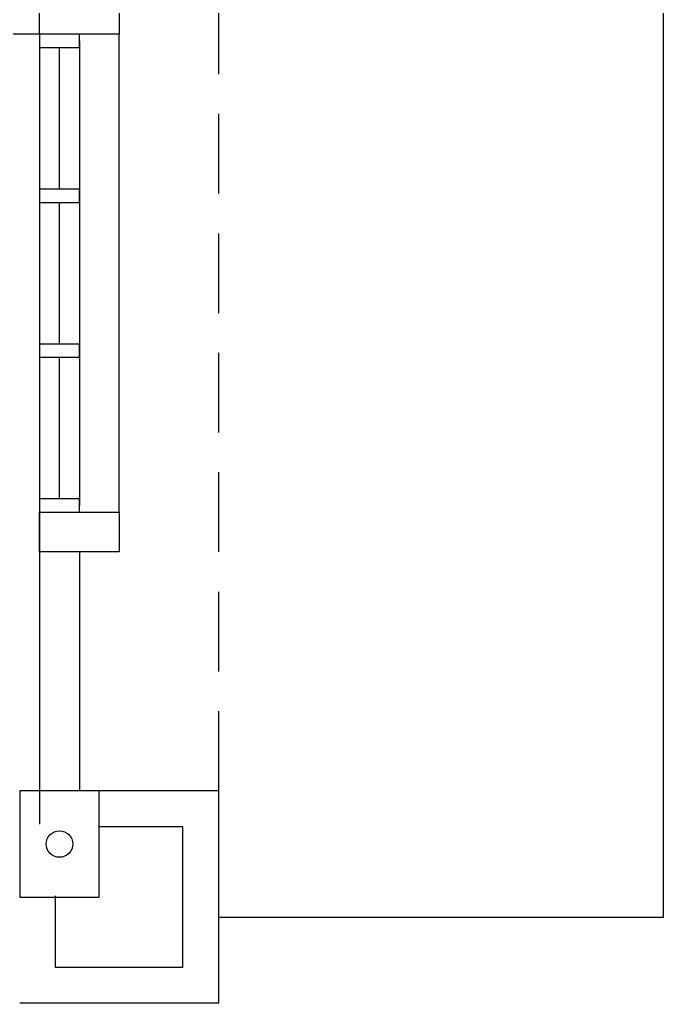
# Model space of a CAD drawing. Header units: inches. Extents: x -86408137 to 595769, y 1041006 to 3160331.
# Drawn here: x 408148 to 410573, y 1064969 to 1068674 of the extents above; entities that cross this region are included whole.
import ezdxf

# ---------------------------------------------------------------- set-up
doc = ezdxf.new("R2010")
doc.units = ezdxf.units.IN
doc.header["$MEASUREMENT"] = 0
doc.linetypes.add('HIDDEN', pattern=[0.375, 0.25, -0.125])
doc.layers.add('COLUMN', color=8, linetype='Continuous', lineweight=30)
for name, color, linetype in [('DOWNPIPE', 8, 'Continuous'), ('LW', 2, 'Continuous'), ('partition', 8, 'Continuous'), ('ROOF', 2, 'Continuous'), ('WALL', 1, 'Continuous'), ('WIN', 9, 'Continuous')]:
    doc.layers.add(name, color=color, linetype=linetype)

msp = doc.modelspace()

# ---------------------------------------------------------------- linework, layer by layer
at = {"layer": 'COLUMN'}
msp.add_lwpolyline([(408447.7, 1065769.1), (408147.7, 1065769.1), (408147.7, 1065369.1), (408447.7, 1065369.1)], close=True, dxfattribs=at)
at = {"layer": 'DOWNPIPE'}
msp.add_circle((408297.7, 1065569.1), 50, dxfattribs=at)
at = {"layer": 'LW', "linetype": 'HIDDEN', "ltscale": 1200}
msp.add_line((408897.7, 1065769.1), (408897.7, 1072494.1), dxfattribs=at)
at = {"layer": 'LW'}
msp.add_line((408522.7, 1066819.1), (408522.7, 1068619.1), dxfattribs=at)
msp.add_line((408522.7, 1066819.1), (408522.7, 1068619.1), dxfattribs=at)
at = {"layer": 'partition'}
msp.add_line((408222.7, 1068619.1), (403497.7, 1068619.1), dxfattribs=at)
at = {"layer": 'ROOF', "linetype": 'Continuous', "ltscale": 2000}
msp.add_lwpolyline([(408897.7, 1065294.1), (410572.7, 1065294.1), (410572.7, 1072494.1)], dxfattribs=at)
at = {"layer": 'WALL'}
for p, q in [((408222.7, 1068619.1), (408222.7, 1069519.1)), ((408222.7, 1068619.1), (408222.7, 1069519.1)), ((408222.7, 1066819.1), (408222.7, 1065644.1)), ((408222.7, 1066819.1), (408222.7, 1065769.1)), ((408372.7, 1066669.1), (408372.7, 1065769.1)), ((408372.7, 1066669.1), (408372.7, 1065769.1)), ((408897.7, 1065769.1), (408372.7, 1065769.1)), ((408897.7, 1064969.1), (408897.7, 1065769.1)), ((408762.7, 1065634.1), (408447.7, 1065634.1)), ((408762.7, 1065104.1), (408762.7, 1065634.1)), ((408282.7, 1065104.1), (408282.7, 1065374.1)), ((408762.7, 1065104.1), (408282.7, 1065104.1)), ((408897.7, 1064969.1), (408147.7, 1064969.1))]:
    msp.add_line(p, q, dxfattribs=at)
for points in [[(408222.7, 1068619.1), (408222.7, 1068769.1), (408522.7, 1068769.1), (408522.7, 1068619.1)], [(408222.7, 1068619.1), (408222.7, 1068769.1), (408522.7, 1068769.1), (408522.7, 1068619.1)], [(408222.7, 1066669.1), (408222.7, 1066819.1), (408522.7, 1066819.1), (408522.7, 1066669.1)], [(408222.7, 1066669.1), (408222.7, 1066819.1), (408522.7, 1066819.1), (408522.7, 1066669.1)]]:
    msp.add_lwpolyline(points, close=True, dxfattribs=at)
at = {"layer": 'WIN'}
for p, q in [((408222.7, 1068619.1), (408222.7, 1066819.1)), ((408222.7, 1068619.1), (408222.7, 1066819.1)), ((408297.7, 1068035.7), (408297.7, 1068569.1)), ((408297.7, 1068035.7), (408297.7, 1068569.1)), ((408372.7, 1068594.1), (408372.7, 1066844.1)), ((408372.7, 1068594.1), (408372.7, 1066844.1)), ((408297.7, 1067452.4), (408297.7, 1067985.7)), ((408297.7, 1067452.4), (408297.7, 1067985.7)), ((408297.7, 1066869.1), (408297.7, 1067402.4)), ((408297.7, 1066869.1), (408297.7, 1067402.4))]:
    msp.add_line(p, q, dxfattribs=at)
for points in [[(408372.7, 1068569.1), (408372.7, 1068619.1), (408222.7, 1068619.1), (408222.7, 1068569.1)], [(408372.7, 1068569.1), (408372.7, 1068619.1), (408222.7, 1068619.1), (408222.7, 1068569.1)], [(408372.7, 1067985.7), (408372.7, 1068035.7), (408222.7, 1068035.7), (408222.7, 1067985.7)], [(408372.7, 1067985.7), (408372.7, 1068035.7), (408222.7, 1068035.7), (408222.7, 1067985.7)], [(408372.7, 1067402.4), (408372.7, 1067452.4), (408222.7, 1067452.4), (408222.7, 1067402.4)], [(408372.7, 1067402.4), (408372.7, 1067452.4), (408222.7, 1067452.4), (408222.7, 1067402.4)], [(408372.7, 1066819.1), (408372.7, 1066869.1), (408222.7, 1066869.1), (408222.7, 1066819.1)], [(408372.7, 1066819.1), (408372.7, 1066869.1), (408222.7, 1066869.1), (408222.7, 1066819.1)]]:
    msp.add_lwpolyline(points, close=True, dxfattribs=at)

doc.saveas('drawing.dxf')
